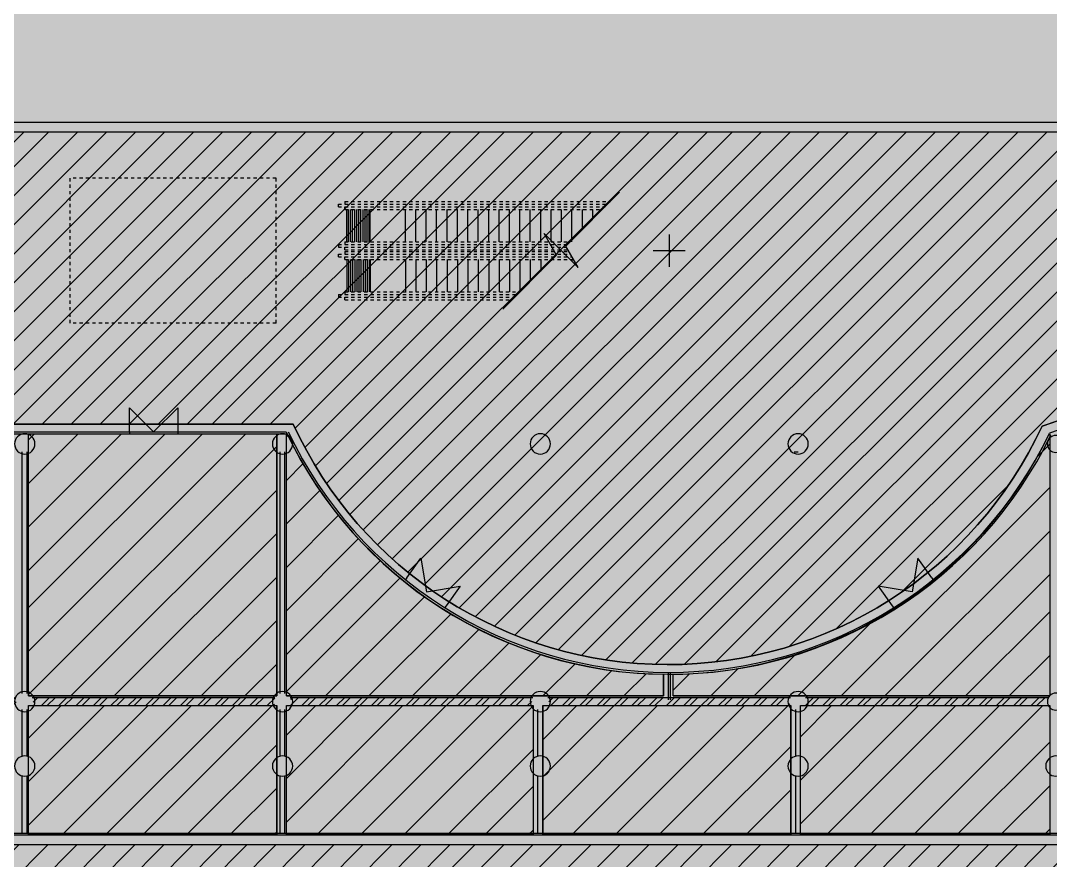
# Model space of a CAD drawing. Header units: metres. Extents: x 183920 to 185578, y 20757 to 21440.
# Drawn here: x 185290.04 to 185322, y 20901.32 to 20927.4 of the extents above; entities that cross this region are included whole.
import ezdxf

# ---------------------------------------------------------------- set-up
doc = ezdxf.new("R2010")
doc.units = ezdxf.units.M
for name, pattern in [('Commercial', [0]), ('Public', [0]), ('Style_13', [0]), ('Style_15', [9.525e-07, 6.35e-07, -3.175e-07]), ('Style_16', [0]), ('Style_23', [0]), ('Style_29', [5e-07, 2.5e-07, -2.5e-07]), ('Wall Style 01', [0])]:
    doc.linetypes.add(name, pattern=pattern)
for name, color, linetype, true_color in [('0_1', 7, 'Continuous', 0x000000), ('brick', 12, 'Continuous', 0xbd0000), ('COLON', 5, 'Continuous', 0x0000ff), ('DRAW', 7, 'Continuous', 0xffffff), ('GKL', 5, 'Continuous', 0x0000ff), ('Glass', 4, 'Continuous', 0x00ffff), ('Import', 7, 'Continuous', 0xff1493), ('WALL', 7, 'Continuous', 0x000000), ('Walls', 7, 'Continuous', 0x68db4c), ('Zoning', 7, 'Continuous', 0x47d2e2)]:
    doc.layers.add(name, color=color, linetype=linetype, true_color=true_color)
pattern_1 = [(45, (0, 0), (-5.303300858899106, 5.303300858899107), []), (45, (1.35, 0), (-5.303300858899106, 5.303300858899107), []), (45, (2.7, 0), (-5.303300858899106, 5.303300858899107), []), (45, (4.050000000000001, 0), (-5.303300858899106, 5.303300858899107), []), (45, (5.399999999999999, 0), (-5.303300858899106, 5.303300858899107), []), (45, (6.75, 0), (-5.303300858899106, 5.303300858899107), []), (45, (8.100000000000001, 0), (-5.303300858899106, 5.303300858899107), []), (45, (9.45, 0), (-5.303300858899106, 5.303300858899107), [])]
pattern_2 = [(45, (-3.600000000000116, 82), (-0.2694076836320746, 0.2694076836320746), []), (45, (-3.420394800000009, 82), (-0.2694076836320746, 0.2694076836320746), [])]

# ---------------------------------------------------------------- blocks, each defined once
blk = doc.blocks.new('AC584E3954')
at = {"layer": 'Glass', "linetype": 'Style_13'}
for points in [[(-0.8850831972660963, -1.234254007406082), (-0.8850831972660963, -1.174254007406082)], [(0.6149168027339037, -1.234254007406082), (0.6149168027339037, -1.984254007406082), (-0.1350831972660962, -1.234254007406082), (-0.8850831972660963, -1.984254007406082), (-0.8850831972660963, -1.234254007406082)], [(0.6149168027339037, -1.234254007406082), (0.6149168027339037, -1.174254007406082)]]:
    blk.add_lwpolyline(points, dxfattribs=at)
blk = doc.blocks.new('AC7174312D')
at = {"layer": 'WALL', "linetype": 'Style_13'}
for points in [[(4.25, -5.749999999999956), (4.25, -6.749999999999956)], [(3.75, -6.249999999999956), (4.75, -6.249999999999956)]]:
    blk.add_lwpolyline(points, dxfattribs=at)

msp = doc.modelspace()

# ---------------------------------------------------------------- hatches: boundary and pattern name
at = {"layer": 'COLON', "transparency": 33554483}
h = msp.add_hatch(color=256, dxfattribs=at)
edge = h.paths.add_edge_path(flags=0)
edge.add_arc((185290.1674337185, 20914.25471666736), 0.3150000000023283, 180, 360)
edge.add_arc((185290.1674337185, 20914.25471666736), 0.3150000000023283, 9.54166404439055e-15, 180)
edge.add_line((185289.8524337185, 20914.25471666736), (185289.8524337185, 20914.25471666736))
h = msp.add_hatch(color=256, dxfattribs=at)
edge = h.paths.add_edge_path(flags=0)
edge.add_arc((185306.1674337185, 20914.25471666736), 0.3150000000023283, 180, 360)
edge.add_arc((185306.1674337185, 20914.25471666736), 0.3150000000023283, 9.54166404439055e-15, 180)
edge.add_line((185305.8524337185, 20914.25471666736), (185305.8524337185, 20914.25471666736))
h = msp.add_hatch(color=256, dxfattribs=at)
edge = h.paths.add_edge_path(flags=0)
edge.add_arc((185314.1674337185, 20914.25471666736), 0.3150000000023283, 180, 360)
edge.add_arc((185314.1674337185, 20914.25471666736), 0.3150000000023283, 9.54166404439055e-15, 180)
edge.add_line((185313.8524337185, 20914.25471666736), (185313.8524337185, 20914.25471666736))
h = msp.add_hatch(color=256, dxfattribs=at)
edge = h.paths.add_edge_path(flags=0)
edge.add_arc((185322.1674337185, 20914.25471666736), 0.2649999999994179, 180, 360)
edge.add_arc((185322.1674337185, 20914.25471666736), 0.2649999999994179, 9.54166404439055e-15, 180)
edge.add_line((185321.9024337185, 20914.25471666736), (185321.9024337185, 20914.25471666736))
h = msp.add_hatch(color=256, dxfattribs=at)
edge = h.paths.add_edge_path(flags=0)
edge.add_arc((185290.1674337185, 20906.25471666736), 0.3150000000023283, 180, 360)
edge.add_arc((185290.1674337185, 20906.25471666736), 0.3150000000023283, 9.54166404439055e-15, 180)
edge.add_line((185289.8524337185, 20906.25471666736), (185289.8524337185, 20906.25471666736))
h = msp.add_hatch(color=256, dxfattribs=at)
edge = h.paths.add_edge_path(flags=0)
edge.add_arc((185298.1674337185, 20906.25471666736), 0.3150000000023283, 180, 360)
edge.add_arc((185298.1674337185, 20906.25471666736), 0.3150000000023283, 9.54166404439055e-15, 180)
edge.add_line((185297.8524337185, 20906.25471666736), (185297.8524337185, 20906.25471666736))
h = msp.add_hatch(color=256, dxfattribs=at)
edge = h.paths.add_edge_path(flags=0)
edge.add_arc((185306.1674337185, 20906.25471666736), 0.3150000000023283, 180, 360)
edge.add_arc((185306.1674337185, 20906.25471666736), 0.3150000000023283, 9.54166404439055e-15, 180)
edge.add_line((185305.8524337185, 20906.25471666736), (185305.8524337185, 20906.25471666736))
h = msp.add_hatch(color=256, dxfattribs=at)
edge = h.paths.add_edge_path(flags=0)
edge.add_arc((185314.1674337185, 20906.25471666736), 0.3150000000023283, 180, 360)
edge.add_arc((185314.1674337185, 20906.25471666736), 0.3150000000023283, 9.54166404439055e-15, 180)
edge.add_line((185313.8524337185, 20906.25471666736), (185313.8524337185, 20906.25471666736))
h = msp.add_hatch(color=256, dxfattribs=at)
edge = h.paths.add_edge_path(flags=0)
edge.add_arc((185322.1674337185, 20906.25471666736), 0.2649999999994179, 180, 360)
edge.add_arc((185322.1674337185, 20906.25471666736), 0.2649999999994179, 9.54166404439055e-15, 180)
edge.add_line((185321.9024337185, 20906.25471666736), (185321.9024337185, 20906.25471666736))
h = msp.add_hatch(color=256, dxfattribs=at)
edge = h.paths.add_edge_path(flags=0)
edge.add_arc((185290.1674337185, 20904.25471666736), 0.3150000000023283, 180, 360)
edge.add_arc((185290.1674337185, 20904.25471666736), 0.3150000000023283, 9.54166404439055e-15, 180)
edge.add_line((185289.8524337185, 20904.25471666736), (185289.8524337185, 20904.25471666736))
h = msp.add_hatch(color=256, dxfattribs=at)
edge = h.paths.add_edge_path(flags=0)
edge.add_arc((185298.1674337185, 20904.25471666736), 0.3150000000023283, 180, 360)
edge.add_arc((185298.1674337185, 20904.25471666736), 0.3150000000023283, 9.54166404439055e-15, 180)
edge.add_line((185297.8524337185, 20904.25471666736), (185297.8524337185, 20904.25471666736))
h = msp.add_hatch(color=256, dxfattribs=at)
edge = h.paths.add_edge_path(flags=0)
edge.add_arc((185306.1674337185, 20904.25471666736), 0.3150000000023283, 180, 360)
edge.add_arc((185306.1674337185, 20904.25471666736), 0.3150000000023283, 9.54166404439055e-15, 180)
edge.add_line((185305.8524337185, 20904.25471666736), (185305.8524337185, 20904.25471666736))
h = msp.add_hatch(color=256, dxfattribs=at)
edge = h.paths.add_edge_path(flags=0)
edge.add_arc((185314.1674337185, 20904.25471666736), 0.3150000000023283, 180, 360)
edge.add_arc((185314.1674337185, 20904.25471666736), 0.3150000000023283, 9.54166404439055e-15, 180)
edge.add_line((185313.8524337185, 20904.25471666736), (185313.8524337185, 20904.25471666736))
h = msp.add_hatch(color=256, dxfattribs=at)
edge = h.paths.add_edge_path(flags=0)
edge.add_arc((185322.1674337185, 20904.25471666736), 0.3150000000023283, 180, 360)
edge.add_arc((185322.1674337185, 20904.25471666736), 0.3150000000023283, 9.54166404439055e-15, 180)
edge.add_line((185321.8524337185, 20904.25471666736), (185321.8524337185, 20904.25471666736))
at = {"layer": 'DRAW'}
h = msp.add_hatch(dxfattribs=at)
h.set_pattern_fill('PATTERN_0', color=256, scale=0.04, style=0, pattern_type=2)
h.set_pattern_definition(pattern_2)
edge = h.paths.add_edge_path(flags=0)
edge.add_line((185281.9337672896, 20906.37971666736), (185274.4011001474, 20906.37971666736))
edge.add_arc((185274.1674337185, 20906.25471666741), 0.2649999999873728, -9.560608305037022e-09, 28.144581299123615, ccw=False)
edge.add_arc((185274.1674337185, 20906.25471666732), 0.2649999999903997, -28.144581298959622, 9.39661504162359e-09, ccw=False)
edge.add_line((185274.4011001474, 20906.12971666736), (185281.9337672896, 20906.12971666736))
edge.add_arc((185282.1674337185, 20906.25471666744), 0.2650000000196705, 180.0000000157156, 208.1445813240536, ccw=False)
edge.add_arc((185282.1674337185, 20906.25471666729), 0.2650000000171301, 151.8554186758087, 179.9999999844221, ccw=False)
edge.add_line((185281.9337672896, 20906.37971666736), (185281.9337672896, 20906.37971666736))
edge = h.paths.add_edge_path(flags=0)
edge.add_arc((185290.1674337185, 20906.25471666729), 0.2650000000171009, 151.8554186758072, 179.9999999844237, ccw=False)
edge.add_line((185289.9337672896, 20906.37971666736), (185282.4011001474, 20906.37971666736))
edge.add_arc((185282.1674337185, 20906.25471666741), 0.2649999999873728, -9.560608305037022e-09, 28.144581299123615, ccw=False)
edge.add_arc((185282.1674337185, 20906.25471666732), 0.2649999999903997, -28.144581298959622, 9.39661504162359e-09, ccw=False)
edge.add_line((185282.4011001474, 20906.12971666736), (185289.9337672896, 20906.12971666736))
edge.add_arc((185290.1674337185, 20906.25471666744), 0.2650000000196705, 180.0000000157156, 208.1445813240536, ccw=False)
edge.add_line((185289.9024337185, 20906.25471666736), (185289.9024337185, 20906.25471666736))
edge = h.paths.add_edge_path(flags=0)
edge.add_line((185297.9337672896, 20906.37971666736), (185290.4011001474, 20906.37971666736))
edge.add_arc((185290.1674337185, 20906.25471666741), 0.2649999999873728, -9.560608305037022e-09, 28.144581299123615, ccw=False)
edge.add_arc((185290.1674337185, 20906.25471666732), 0.2649999999903997, -28.144581298959622, 9.39661504162359e-09, ccw=False)
edge.add_line((185290.4011001474, 20906.12971666736), (185297.9337672896, 20906.12971666736))
edge.add_arc((185298.1674337185, 20906.25471666744), 0.2650000000196705, 180.0000000157156, 208.1445813240536, ccw=False)
edge.add_arc((185298.1674337185, 20906.25471666729), 0.2650000000170863, 151.8554186758064, 179.9999999844244, ccw=False)
edge.add_line((185297.9337672896, 20906.37971666736), (185297.9337672896, 20906.37971666736))
h = msp.add_hatch(dxfattribs=at)
h.set_pattern_fill('PATTERN_0', color=256, scale=0.04, style=0, pattern_type=2)
h.set_pattern_definition(pattern_2)
edge = h.paths.add_edge_path(flags=0)
edge.add_line((185305.9337672896, 20906.37971666736), (185298.4011001474, 20906.37971666736))
edge.add_arc((185298.1674337185, 20906.25471666741), 0.2649999999873439, -9.562086233927403e-09, 28.144581299125207, ccw=False)
edge.add_arc((185298.1674337185, 20906.25471666732), 0.2649999999904361, -28.144581298957576, 9.39451183512574e-09, ccw=False)
edge.add_line((185298.4011001474, 20906.12971666736), (185305.9337672896, 20906.12971666736))
edge.add_arc((185306.1674337185, 20906.25471666744), 0.2650000000196705, 180.0000000157156, 208.1445813240536, ccw=False)
edge.add_arc((185306.1674337185, 20906.25471666729), 0.265000000016657, 151.8554186757831, 179.9999999844478, ccw=False)
edge.add_line((185305.9337672896, 20906.37971666736), (185305.9337672896, 20906.37971666736))
edge = h.paths.add_edge_path(flags=0)
edge.add_line((185313.9337672896, 20906.37971666736), (185306.4011001474, 20906.37971666736))
edge.add_arc((185306.1674337185, 20906.25471666741), 0.2649999999874091, -9.558675628795754e-09, 28.144581299121626, ccw=False)
edge.add_arc((185306.1674337185, 20906.25471666732), 0.2649999999903707, -28.1445812989611, 9.398092970513972e-09, ccw=False)
edge.add_line((185306.4011001474, 20906.12971666736), (185313.9337672896, 20906.12971666736))
edge.add_arc((185314.1674337185, 20906.25471666744), 0.2650000000196705, 180.0000000157156, 208.1445813240536, ccw=False)
edge.add_arc((185314.1674337185, 20906.25471666729), 0.2650000000171009, 151.8554186758072, 179.9999999844237, ccw=False)
edge.add_line((185313.9337672896, 20906.37971666736), (185313.9337672896, 20906.37971666736))
edge = h.paths.add_edge_path(flags=0)
edge.add_line((185321.9337672896, 20906.37971666736), (185314.4011001474, 20906.37971666736))
edge.add_arc((185314.1674337185, 20906.25471666741), 0.2649999999873728, -9.560608305037022e-09, 28.144581299123615, ccw=False)
edge.add_arc((185314.1674337185, 20906.25471666732), 0.2649999999903997, -28.144581298959622, 9.39661504162359e-09, ccw=False)
edge.add_line((185314.4011001474, 20906.12971666736), (185321.9337672896, 20906.12971666736))
edge.add_arc((185322.1674337185, 20906.25471666744), 0.2650000000196705, 180.0000000157156, 208.1445813240536, ccw=False)
edge.add_arc((185322.1674337185, 20906.25471666729), 0.2650000000170937, 151.8554186758067, 179.9999999844241, ccw=False)
edge.add_line((185321.9337672896, 20906.37971666736), (185321.9337672896, 20906.37971666736))
edge = h.paths.add_edge_path(flags=0)
edge.add_line((185329.9337672896, 20906.37971666736), (185322.4011001474, 20906.37971666736))
edge.add_arc((185322.1674337185, 20906.25471666741), 0.2649999999873728, -9.560608305037022e-09, 28.144581299123615, ccw=False)
edge.add_arc((185322.1674337185, 20906.25471666732), 0.2649999999903997, -28.144581298959622, 9.39661504162359e-09, ccw=False)
edge.add_line((185322.4011001474, 20906.12971666736), (185329.9337672896, 20906.12971666736))
edge.add_arc((185330.1674337185, 20906.25471666744), 0.2650000000196705, 180.0000000157156, 208.1445813240536, ccw=False)
edge.add_arc((185330.1674337185, 20906.25471666729), 0.2650000000171082, 151.8554186758076, 179.9999999844233, ccw=False)
edge.add_line((185329.9337672896, 20906.37971666736), (185329.9337672896, 20906.37971666736))
edge = h.paths.add_edge_path(flags=0)
edge.add_arc((185338.1674337185, 20906.25471666729), 0.2650000000171009, 151.8554186758072, 179.9999999844237, ccw=False)
edge.add_line((185337.9337672896, 20906.37971666736), (185330.4011001474, 20906.37971666736))
edge.add_arc((185330.1674337185, 20906.25471666741), 0.2649999999873728, -9.560608305037022e-09, 28.144581299123615, ccw=False)
edge.add_arc((185330.1674337185, 20906.25471666732), 0.2649999999903997, -28.144581298959622, 9.39661504162359e-09, ccw=False)
edge.add_line((185330.4011001474, 20906.12971666736), (185337.9337672896, 20906.12971666736))
edge.add_arc((185338.1674337185, 20906.25471666744), 0.2650000000196705, 180.0000000157156, 208.1445813240536, ccw=False)
edge.add_line((185337.9024337185, 20906.25471666736), (185337.9024337185, 20906.25471666736))
at = {"layer": 'Import'}
h = msp.add_hatch(dxfattribs=at)
h.set_pattern_fill('PATTERN_2', color=256, scale=10, style=0, pattern_type=2)
h.set_pattern_definition([(45, (0, 0), (-3.535533905932737, 3.535533905932738), []), (45, (0.8999999999999999, 0), (-3.535533905932737, 3.535533905932738), []), (45, (1.8, 0), (-3.535533905932737, 3.535533905932738), []), (45, (2.7, 0), (-3.535533905932737, 3.535533905932738), []), (45, (3.6, 0), (-3.535533905932737, 3.535533905932738), []), (45, (4.5, 0), (-3.535533905932737, 3.535533905932738), []), (45, (5.4, 0), (-3.535533905932737, 3.535533905932738), []), (45, (6.3, 0), (-3.535533905932737, 3.535533905932738), [])])
h.paths.add_polyline_path([(185257.8834335, 20888.05941339946), (185257.8834335, 20896.31471689946), (185250.1379336519, 20896.31471678813), (185250.1423239203, 20923.94471642046), (185347.941429, 20923.94471689721), (185347.9414293301, 20901.86008371204), (185348.2414293301, 20901.86008371652), (185348.24142933, 20901.86820521354), (185468.3169524996, 20901.86820489946), (185468.3079999997, 20807.93971689868), (185380.1633545455, 20807.93971666737), (185380.0674337185, 20824.15471666737), (185241.7924339985, 20824.15473289946), (185241.7924338193, 20888.05941339946), (185257.8834335, 20888.05941339946)], flags=0)
edge = h.paths.add_edge_path(flags=0)
edge.add_line((185257.7762423301, 20901.81298621428), (185258.0762423301, 20901.81298621428))
edge.add_line((185258.0762423301, 20901.81298621428), (185258.0762423301, 20901.81505707684))
edge.add_line((185258.0762423301, 20901.81505707684), (185338.5424338301, 20901.81505671292))
edge.add_line((185338.5424338301, 20901.81505671292), (185338.5424338301, 20914.7826030919))
edge.add_arc((185330.1009118301, 20890.42693968785), 25.77707573656637, 70.88400065306824, 108.9213713355269)
edge.add_arc((185310.1341450801, 20920.20205834392), 12.79876240212685, 204.6297943326925, 335.08922305881936, ccw=False)
edge.add_line((185298.4998202723, 20914.86812871432), (185257.7924338301, 20914.86812871428))
edge.add_line((185257.7924338301, 20914.86812871428), (185257.7762423301, 20914.86825571428))
edge.add_line((185257.7762423301, 20914.86825571428), (185257.7762423301, 20901.81298621428))
edge.add_line((185257.7762423301, 20901.81298621428), (185257.7762423301, 20901.81298621428))
at = {"layer": 'Walls', "transparency": 33554483}
for points in [[(185241.7924337185, 20924.01995539997), (185241.7924339992, 20924.24471639946), (185348.2924337177, 20924.24471666737), (185348.2924337185, 20923.94471666736), (185348.241429, 20923.9447169017), (185347.941429, 20923.94471689721), (185250.1423239203, 20923.94471642046), (185249.8423239165, 20923.94471641971), (185241.792434, 20923.94471639946), (185241.7924337185, 20924.01995539997)], [(185258.0762423301, 20906.13058371428), (185258.0762423301, 20906.43058371428), (185266.0490229081, 20906.43058371893), (185266.349022908, 20906.43058371911), (185273.9858443504, 20906.43058372357), (185274.2858443504, 20906.43058372374), (185281.9858443504, 20906.43058372824), (185282.2858443504, 20906.43058372842), (185289.9858443505, 20906.43058373292), (185290.2858443505, 20906.43058373309), (185297.9858443505, 20906.43058373759), (185298.2858443505, 20906.43058373776), (185309.9874337177, 20906.43058374459), (185310.2874337177, 20906.43058374477), (185321.9742424068, 20906.4305837516), (185322.2742424069, 20906.43058375177), (185330.01624235, 20906.43058375629), (185330.31624235, 20906.43058375646), (185338.2424338301, 20906.4305837611), (185338.2424338301, 20906.1305837611), (185330.3162423524, 20906.13058375647), (185330.0162423524, 20906.13058375629), (185322.2742424097, 20906.13058375177), (185321.9742424097, 20906.1305837516), (185314.2423368118, 20906.13058374708), (185313.9423367491, 20906.1305837469), (185310.2874337177, 20906.13058374477), (185309.9874337177, 20906.13058374459), (185306.2424337223, 20906.13058374241), (185305.9424337223, 20906.13058374223), (185298.2858443492, 20906.13058373776), (185297.9858443492, 20906.13058373758), (185290.2858443491, 20906.13058373309), (185289.9858443491, 20906.13058373291), (185282.2858443491, 20906.13058372841), (185281.9858443491, 20906.13058372824), (185274.285844349, 20906.13058372374), (185273.985844349, 20906.13058372357), (185266.3490229028, 20906.13058371911), (185266.0490229028, 20906.13058371893), (185258.0762423301, 20906.13058371428)], [(185305.9424337223, 20906.13058374223), (185305.9424338253, 20902.11505686036), (185306.2424338253, 20902.11505685901), (185306.2424337223, 20906.13058374241), (185305.9424337223, 20906.13058374223)], [(185313.9397417006, 20902.11505682419), (185313.9423367491, 20906.1305837469), (185314.2423368118, 20906.13058374708), (185314.2397417633, 20902.11505682284), (185313.9397417006, 20902.11505682419)], [(185257.7924337171, 20901.81505707813), (185257.7924337185, 20902.11505707813), (185258.0762423301, 20902.11505707684), (185266.0490228329, 20902.11505704079), (185266.3490228329, 20902.11505703943), (185273.9858443308, 20902.11505700489), (185274.2858443309, 20902.11505700354), (185281.9858443309, 20902.11505696871), (185282.2858443309, 20902.11505696736), (185289.9858443309, 20902.11505693253), (185290.2858443309, 20902.11505693117), (185297.9858443309, 20902.11505689635), (185298.2858443309, 20902.11505689499), (185305.9424338253, 20902.11505686036), (185306.2424338253, 20902.11505685901), (185313.9397417006, 20902.11505682419), (185314.2397417633, 20902.11505682284), (185321.9742424473, 20902.11505678786), (185322.2742424473, 20902.1150567865), (185330.0162423843, 20902.11505675148), (185330.3162423843, 20902.11505675012), (185338.2424338301, 20902.11505671428), (185338.5424338301, 20902.11505671292), (185338.5424338301, 20901.81505671292), (185258.0762423301, 20901.81505707684), (185257.7924337171, 20901.81505707813)]]:
    msp.add_hatch(color=256, dxfattribs=at).paths.add_polyline_path(points, flags=0)
h = msp.add_hatch(color=256, dxfattribs=at)
edge = h.paths.add_edge_path(flags=0)
edge.add_arc((185330.10091183, 20890.42693968788), 25.77707573653856, 71.5882569573846, 108.92137133552541, ccw=False)
edge.add_line((185338.2424338301, 20914.88452037465), (185338.2424338301, 20914.56812871429))
edge.add_arc((185330.1009118301, 20890.42693968793), 25.47707573649173, 71.36352173260826, 89.51573435245488)
edge.add_arc((185330.1009118301, 20890.42693968641), 25.47707573801463, 89.51573435264653, 90.19041498928051)
edge.add_arc((185330.10091183, 20890.42693968788), 25.47707573654466, 90.19041498907139, 107.8908345318656)
edge.add_arc((185330.1009118302, 20890.42693968943), 25.47707573512946, 107.8908345333447, 108.6012315631434)
edge.add_arc((185330.1009118206, 20890.4269396996), 25.47707572241727, 108.6012315498854, 108.6364782556115)
edge.add_line((185321.95938983, 20914.56812871429), (185321.7421721175, 20914.81113752062))
edge.add_line((185321.7421721175, 20914.81113752062), (185321.7421721175, 20914.81113752062))
h = msp.add_hatch(color=256, dxfattribs=at)
edge = h.paths.add_edge_path(flags=0)
edge.add_line((185257.7924338301, 20914.56812871428), (185257.7924338301, 20914.86812871428))
edge.add_line((185257.7924338301, 20914.86812871428), (185298.1705849421, 20914.86812871432))
edge.add_arc((185310.1341450799, 20920.20205834453), 13.09876240224346, 204.029608076149, 205.4746426467451)
edge.add_line((185298.3089003301, 20914.56812871432), (185298.2858443875, 20914.56812871432))
edge.add_line((185298.2858443875, 20914.56812871432), (185297.9858443875, 20914.56812871432))
edge.add_line((185297.9858443875, 20914.56812871432), (185290.2858443874, 20914.56812871432))
edge.add_line((185290.2858443874, 20914.56812871432), (185289.9858443874, 20914.56812871432))
edge.add_line((185289.9858443874, 20914.56812871432), (185282.2858443873, 20914.56812871431))
edge.add_line((185282.2858443873, 20914.56812871431), (185281.9858443873, 20914.56812871431))
edge.add_line((185281.9858443873, 20914.56812871431), (185274.2858443872, 20914.5681287143))
edge.add_line((185274.2858443872, 20914.5681287143), (185273.9858443872, 20914.5681287143))
edge.add_line((185273.9858443872, 20914.5681287143), (185266.3490230498, 20914.56812871429))
edge.add_line((185266.3490230498, 20914.56812871429), (185266.0490230498, 20914.56812871429))
edge.add_line((185266.0490230498, 20914.56812871429), (185258.0762423301, 20914.56812871428))
edge.add_line((185258.0762423301, 20914.56812871428), (185257.7924338301, 20914.56812871428))
edge.add_line((185257.7924338301, 20914.56812871428), (185257.7924338301, 20914.56812871428))
h = msp.add_hatch(color=256, dxfattribs=at)
edge = h.paths.add_edge_path(flags=0)
edge.add_arc((185310.1341450799, 20920.20205834453), 13.09876240224346, 204.029608076149, 205.4746426467451)
edge.add_arc((185310.1341450801, 20920.20205834391), 13.09876240214912, 205.4746426439439, 269.3582510031547)
edge.add_arc((185310.1341450799, 20920.20205834341), 13.09876240164486, 269.3582510037651, 270.6705207867582)
edge.add_arc((185310.1341450801, 20920.20205834394), 13.0987624021726, 270.6705207861285, 334.5253573557993)
edge.add_line((185321.95938983, 20914.56812871429), (185321.7421721175, 20914.81113752062))
edge.add_arc((185310.1341450801, 20920.20205834392), 12.79876240212685, 204.6297943326925, 335.08922305881936, ccw=False)
edge.add_line((185298.4998202723, 20914.86812871432), (185298.1705849421, 20914.86812871432))
edge.add_line((185298.1705849421, 20914.86812871432), (185298.1705849421, 20914.86812871432))
h = msp.add_hatch(color=256, dxfattribs=at)
h.paths.add_polyline_path([(185289.9858443309, 20902.11505693253), (185289.9858443491, 20906.13058373291), (185290.2858443491, 20906.13058373309), (185290.2858443309, 20902.11505693117), (185289.9858443309, 20902.11505693253)], flags=0)
h.paths.add_polyline_path([(185289.9858443505, 20906.43058373292), (185289.9858443874, 20914.56812871432), (185290.2858443874, 20914.56812871432), (185290.2858443505, 20906.43058373309), (185289.9858443505, 20906.43058373292)], flags=0)
h = msp.add_hatch(color=256, dxfattribs=at)
h.paths.add_polyline_path([(185297.9858443309, 20902.11505689635), (185297.9858443492, 20906.13058373758), (185298.2858443492, 20906.13058373776), (185298.2858443309, 20902.11505689499), (185297.9858443309, 20902.11505689635)], flags=0)
h.paths.add_polyline_path([(185297.9858443505, 20906.43058373759), (185297.9858443875, 20914.56812871432), (185298.2858443875, 20914.56812871432), (185298.2858443505, 20906.43058373776), (185297.9858443505, 20906.43058373759)], flags=0)
h = msp.add_hatch(color=256, dxfattribs=at)
edge = h.paths.add_edge_path(flags=0)
edge.add_arc((185330.1009118302, 20890.42693968943), 25.47707573512946, 107.8908345333447, 108.60123156314339, ccw=False)
edge.add_line((185322.2742423296, 20914.6720347097), (185322.2742424069, 20906.43058375177))
edge.add_line((185322.2742424069, 20906.43058375177), (185321.9742424068, 20906.4305837516))
edge.add_line((185321.9742424068, 20906.4305837516), (185321.9742423306, 20914.57313257479))
edge.add_line((185321.9742423306, 20914.57313257479), (185321.9742423306, 20914.57313257479))
h.paths.add_polyline_path([(185321.9742424097, 20906.1305837516), (185321.9742424473, 20902.11505678786), (185322.2742424473, 20902.1150567865), (185322.2742424097, 20906.13058375177), (185321.9742424097, 20906.1305837516)], flags=0)
h = msp.add_hatch(color=256, dxfattribs=at)
h.paths.add_polyline_path([(185309.9874337177, 20906.12971666737), (185309.9874337177, 20906.13058374459), (185310.2874337177, 20906.13058374477), (185310.2874337177, 20906.12971666736), (185309.9874337177, 20906.12971666737)], flags=0)
edge = h.paths.add_edge_path(flags=0)
edge.add_line((185309.9874337177, 20906.43058374459), (185309.9874337177, 20907.10411758041))
edge.add_arc((185310.1341450799, 20920.20205834341), 13.09876240164486, 269.3582510037651, 270.6705207867582)
edge.add_line((185310.2874337177, 20907.10419290479), (185310.2874337177, 20906.43058374477))
edge.add_line((185310.2874337177, 20906.43058374477), (185309.9874337177, 20906.43058374459))
edge.add_line((185309.9874337177, 20906.43058374459), (185309.9874337177, 20906.43058374459))
at = {"layer": 'Zoning', "transparency": 33554483}
msp.add_hatch(color=256, dxfattribs=at).paths.add_polyline_path([(185470.6791510411, 20785.11473289946), (185470.3545236201, 21007.58842538163), (185294.7087347909, 21038.08873290022), (185196.0620295411, 21037.43473289946), (185196.1293761994, 20809.89394665194), (185470.6791510411, 20785.11473289946)], flags=0)
at = {"layer": 'Zoning'}
h = msp.add_hatch(dxfattribs=at)
h.set_pattern_fill('PATTERN_1', color=256, scale=15, style=0, pattern_type=2)
h.set_pattern_definition(pattern_1)
h.paths.add_polyline_path([(185290.2858443874, 20914.56812871432), (185297.9858443875, 20914.56812871432), (185297.9858443505, 20906.43058373759), (185290.2858443505, 20906.43058373309), (185290.2858443874, 20914.56812871432)], flags=0)
h = msp.add_hatch(dxfattribs=at)
h.set_pattern_fill('PATTERN_1', color=256, scale=15, style=0, pattern_type=2)
h.set_pattern_definition(pattern_1)
edge = h.paths.add_edge_path(flags=0)
edge.add_line((185298.2858443875, 20914.56812871432), (185298.3089003301, 20914.56812871432))
edge.add_arc((185310.1341450801, 20920.20205834391), 13.09876240214912, 205.4746426439439, 269.3582510031547)
edge.add_line((185309.9874337177, 20907.10411758041), (185309.9874337177, 20906.43058374459))
edge.add_line((185309.9874337177, 20906.43058374459), (185298.2858443505, 20906.43058373776))
edge.add_line((185298.2858443505, 20906.43058373776), (185298.2858443875, 20914.56812871432))
edge.add_line((185298.2858443875, 20914.56812871432), (185298.2858443875, 20914.56812871432))
h = msp.add_hatch(dxfattribs=at)
h.set_pattern_fill('PATTERN_1', color=256, scale=15, style=0, pattern_type=2)
h.set_pattern_definition(pattern_1)
edge = h.paths.add_edge_path(flags=0)
edge.add_line((185310.2874337177, 20906.43058374477), (185310.2874337177, 20907.10419290479))
edge.add_arc((185310.1341450801, 20920.20205834394), 13.0987624021726, 270.6705207861285, 334.5253573557993)
edge.add_arc((185330.1009118206, 20890.4269396996), 25.47707572241727, 108.60123154988531, 108.63647825561151, ccw=False)
edge.add_line((185321.9742423306, 20914.57313257479), (185321.9742424068, 20906.4305837516))
edge.add_line((185321.9742424068, 20906.4305837516), (185310.2874337177, 20906.43058374477))
edge.add_line((185310.2874337177, 20906.43058374477), (185310.2874337177, 20906.43058374477))
h = msp.add_hatch(dxfattribs=at)
h.set_pattern_fill('PATTERN_1', color=256, scale=15, style=0, pattern_type=2)
h.set_pattern_definition(pattern_1)
h.paths.add_polyline_path([(185290.2858443491, 20906.13058373309), (185297.9858443492, 20906.13058373758), (185297.9858443309, 20902.11505689635), (185290.2858443309, 20902.11505693117), (185290.2858443491, 20906.13058373309)], flags=0)
h = msp.add_hatch(dxfattribs=at)
h.set_pattern_fill('PATTERN_1', color=256, scale=15, style=0, pattern_type=2)
h.set_pattern_definition(pattern_1)
h.paths.add_polyline_path([(185298.2858443492, 20906.13058373776), (185305.9424337223, 20906.13058374223), (185305.9424338253, 20902.11505686036), (185298.2858443309, 20902.11505689499), (185298.2858443492, 20906.13058373776)], flags=0)
h = msp.add_hatch(dxfattribs=at)
h.set_pattern_fill('PATTERN_1', color=256, scale=15, style=0, pattern_type=2)
h.set_pattern_definition(pattern_1)
h.paths.add_polyline_path([(185306.2424337223, 20906.13058374241), (185309.9874337177, 20906.13058374459), (185309.9874337177, 20906.12971666737), (185310.2874337177, 20906.12971666736), (185310.2874337177, 20906.13058374477), (185313.9423367491, 20906.1305837469), (185313.9397417006, 20902.11505682419), (185306.2424338253, 20902.11505685901), (185306.2424337223, 20906.13058374241)], flags=0)
h = msp.add_hatch(dxfattribs=at)
h.set_pattern_fill('PATTERN_1', color=256, scale=15, style=0, pattern_type=2)
h.set_pattern_definition(pattern_1)
h.paths.add_polyline_path([(185314.2397417633, 20902.11505682284), (185314.2423368118, 20906.13058374708), (185321.9742424097, 20906.1305837516), (185321.9742424473, 20902.11505678786), (185314.2397417633, 20902.11505682284)], flags=0)

# ---------------------------------------------------------------- linework, layer by layer
at = {"layer": '0_1', "linetype": 'Style_29'}
for points in [[(185299.8999609626, 20921.70188202169), (185308.2630585862, 20921.70188202169)], [(185299.8999609626, 20921.61904737602), (185308.1802239405, 20921.61904737602)], [(185300.1020414291, 20921.78471666736), (185308.3458932318, 20921.78471666736)], [(185300.1020414291, 20921.53621273035), (185308.0973892948, 20921.53621273035)], [(185299.8999609626, 20920.45038595848), (185307.0115625231, 20920.45038595857)], [(185299.8999609626, 20920.36755131281), (185306.9738191331, 20920.36755131291)], [(185300.1020414291, 20920.53322060416), (185307.0943971687, 20920.53322060424)], [(185300.1020414291, 20920.28471666715), (185307.0216437381, 20920.28471666724)], [(185299.8999609626, 20920.1418820217), (185307.1041093591, 20920.1418820217)], [(185299.8999609626, 20920.05904737602), (185307.1519339641, 20920.05904737603)], [(185300.1020414291, 20920.22471666737), (185307.0562847542, 20920.22471666737)], [(185300.1020414291, 20919.97621273036), (185307.1997585691, 20919.97621273036)], [(185300.1020414291, 20918.97322060416), (185305.5343971687, 20918.97322060423)], [(185299.8999609626, 20918.89038595849), (185305.4515625231, 20918.89038595856)], [(185299.8999609626, 20918.80755131282), (185305.3687278774, 20918.80755131289)], [(185300.1020414291, 20918.72471666715), (185305.2858932317, 20918.72471666722)]]:
    msp.add_lwpolyline(points, dxfattribs=at)
at = {"layer": '0_1', "linetype": 'Style_13'}
for points in [[(185299.8999609626, 20921.61904737599), (185299.8999609626, 20921.70188202166)], [(185300.1020414291, 20921.78471666733), (185300.1020414291, 20921.70188202166)], [(185300.1020414291, 20921.53621273032), (185300.1020414291, 20921.61904737599)], [(185300.1610611141, 20920.53322060418), (185300.1610611141, 20921.53621273032)], [(185300.2132005153, 20920.53322060419), (185300.2132005153, 20921.53621273032)], [(185300.2779150822, 20920.53322060419), (185300.2779150821, 20921.53621273032)], [(185300.3426296491, 20920.53322060419), (185300.3426296491, 20921.53621273032)], [(185300.407344216, 20920.53322060419), (185300.407344216, 20921.53621273032)], [(185300.472058783, 20920.53322060419), (185300.472058783, 20921.53621273032)], [(185300.5367733499, 20920.53322060419), (185300.5367733499, 20921.53621273032)], [(185300.6014879168, 20920.53322060419), (185300.6014879168, 20921.53621273032)], [(185300.6662024838, 20920.53322060419), (185300.6662024838, 20921.53621273032)], [(185300.7309170507, 20920.53322060419), (185300.7309170506, 20921.53621273032)], [(185300.7956316176, 20920.53322060419), (185300.7956316176, 20921.53621273032)], [(185300.8603461845, 20920.53322060419), (185300.8603461845, 20921.53621273032)], [(185300.8883028775, 20920.53322060419), (185300.8883028775, 20921.53621273032)], [(185299.8999609626, 20920.45038595851), (185299.8999609626, 20920.36755131284)], [(185300.1020414291, 20920.53322060418), (185300.1020414291, 20920.45038595852)], [(185300.1020414291, 20920.28471666717), (185300.1020414291, 20920.36755131284)], [(185299.8999609626, 20920.059047376), (185299.8999609626, 20920.14188202166)], [(185300.1020414291, 20920.22471666734), (185300.1020414291, 20920.14188202167)], [(185300.1020414291, 20919.97621273033), (185300.1020414291, 20920.059047376)], [(185300.1610611141, 20919.97621273033), (185300.1610611141, 20918.97322060419)], [(185300.2132005153, 20919.97621273033), (185300.2132005153, 20918.97322060419)], [(185300.2779150822, 20919.97621273033), (185300.2779150822, 20918.97322060419)], [(185300.3426296491, 20919.97621273033), (185300.3426296491, 20918.9732206042)], [(185300.407344216, 20919.97621273033), (185300.407344216, 20918.9732206042)], [(185300.472058783, 20919.97621273033), (185300.472058783, 20918.9732206042)], [(185300.5367733499, 20919.97621273033), (185300.5367733499, 20918.9732206042)], [(185300.6014879168, 20919.97621273033), (185300.6014879168, 20918.9732206042)], [(185300.6662024838, 20919.97621273033), (185300.6662024838, 20918.9732206042)], [(185300.7309170507, 20919.97621273033), (185300.7309170507, 20918.9732206042)], [(185300.7956316176, 20919.97621273033), (185300.7956316176, 20918.9732206042)], [(185300.8603461845, 20919.97621273033), (185300.8603461845, 20918.9732206042)], [(185300.8883028775, 20919.97621273033), (185300.8883028775, 20918.9732206042)], [(185300.1020414291, 20918.97322060419), (185300.1020414291, 20918.89038595852)], [(185299.8999609626, 20918.89038595852), (185299.8999609626, 20918.80755131285)], [(185300.1020414291, 20918.72471666718), (185300.1020414291, 20918.80755131285)]]:
    msp.add_lwpolyline(points, dxfattribs=at)
at = {"layer": 'brick', "linetype": 'Style_13'}
for points in [[(185290.4011001474, 20906.37971666736), (185297.9337672896, 20906.37971666736)], [(185298.4011001474, 20906.37971666736), (185305.9337672896, 20906.37971666736)], [(185306.4011001474, 20906.37971666736), (185313.9337672896, 20906.37971666736)], [(185314.4011001474, 20906.37971666736), (185321.9337672896, 20906.37971666736)], [(185290.4011001474, 20906.12971666736), (185297.9337672896, 20906.12971666736)], [(185298.4011001474, 20906.12971666736), (185305.9337672896, 20906.12971666736)], [(185306.4011001474, 20906.12971666736), (185313.9337672896, 20906.12971666736)], [(185314.4011001474, 20906.12971666736), (185321.9337672896, 20906.12971666736)]]:
    msp.add_lwpolyline(points, dxfattribs=at)
at = {"layer": 'COLON', "linetype": 'Style_16'}
for points in [[(185289.8524337185, 20914.25471666736, 0.9999999999999999), (185290.4824337185, 20914.25471666736, 0.9999999999999999), (185289.8524337185, 20914.25471666736)], [(185305.8524337185, 20914.25471666736, 0.9999999999999999), (185306.4824337185, 20914.25471666736, 0.9999999999999999), (185305.8524337185, 20914.25471666736)], [(185313.8524337185, 20914.25471666736, 0.9999999999999999), (185314.4824337185, 20914.25471666736, 0.9999999999999999), (185313.8524337185, 20914.25471666736)], [(185321.9024337185, 20914.25471666736, 0.9999999999999999), (185322.4324337185, 20914.25471666736, 0.9999999999999999), (185321.9024337185, 20914.25471666736)], [(185289.8524337185, 20906.25471666736, 0.9999999999999999), (185290.4824337185, 20906.25471666736, 0.9999999999999999), (185289.8524337185, 20906.25471666736)], [(185297.8524337185, 20906.25471666736, 0.9999999999999999), (185298.4824337185, 20906.25471666736, 0.9999999999999999), (185297.8524337185, 20906.25471666736)], [(185305.8524337185, 20906.25471666736, 0.9999999999999999), (185306.4824337185, 20906.25471666736, 0.9999999999999999), (185305.8524337185, 20906.25471666736)], [(185313.8524337185, 20906.25471666736, 0.9999999999999999), (185314.4824337185, 20906.25471666736, 0.9999999999999999), (185313.8524337185, 20906.25471666736)], [(185321.9024337185, 20906.25471666736, 0.9999999999999999), (185322.4324337185, 20906.25471666736, 0.9999999999999999), (185321.9024337185, 20906.25471666736)], [(185289.8524337185, 20904.25471666736, 0.9999999999999999), (185290.4824337185, 20904.25471666736, 0.9999999999999999), (185289.8524337185, 20904.25471666736)], [(185297.8524337185, 20904.25471666736, 0.9999999999999999), (185298.4824337185, 20904.25471666736, 0.9999999999999999), (185297.8524337185, 20904.25471666736)], [(185305.8524337185, 20904.25471666736, 0.9999999999999999), (185306.4824337185, 20904.25471666736, 0.9999999999999999), (185305.8524337185, 20904.25471666736)], [(185313.8524337185, 20904.25471666736, 0.9999999999999999), (185314.4824337185, 20904.25471666736, 0.9999999999999999), (185313.8524337185, 20904.25471666736)], [(185321.8524337185, 20904.25471666736, 0.9999999999999999), (185322.4824337185, 20904.25471666736, 0.9999999999999999), (185321.8524337185, 20904.25471666736)]]:
    msp.add_lwpolyline(points, format="xyb", close=True, dxfattribs=at)
at = {"layer": 'COLON', "linetype": 'Style_23'}
msp.add_lwpolyline([(185297.8524337185, 20914.25471666736, 0.9999999999999999), (185298.4824337185, 20914.25471666736, 0.9999999999999999), (185297.8524337185, 20914.25471666736)], format="xyb", close=True, dxfattribs=at)
at = {"layer": 'GKL', "linetype": 'Style_13'}
for points in [[(185290.0924337185, 20906.50471666736), (185290.0924337185, 20914.00471666736)], [(185290.2424337185, 20906.50471666736), (185290.2424337185, 20914.00471666736)], [(185298.0924337185, 20906.50471666736), (185298.0924337185, 20914.00471666736)], [(185298.2424337185, 20906.50471666736), (185298.2424337185, 20914.00471666736)], [(185298.0924337185, 20904.56065783818), (185298.0924337185, 20906.00471666736)], [(185298.2424337185, 20904.56065783818), (185298.2424337185, 20906.00471666736)], [(185306.0924337185, 20904.56065783818), (185306.0924337185, 20906.00471666736)], [(185306.2424337185, 20904.56065783818), (185306.2424337185, 20906.00471666736)], [(185314.0924337185, 20904.56065783818), (185314.0924337185, 20906.00471666736)], [(185314.2424337185, 20904.56065783818), (185314.2424337185, 20906.00471666736)], [(185290.0924337185, 20902.17505707813), (185290.0924337185, 20903.94877549655)], [(185290.2424337185, 20902.17505707813), (185290.2424337185, 20903.94877549655)], [(185298.0924337185, 20902.17505707813), (185298.0924337185, 20903.94877549655)], [(185298.2424337185, 20902.17505707813), (185298.2424337185, 20903.94877549655)], [(185306.0924337185, 20902.17505707813), (185306.0924337185, 20903.94877549655)], [(185306.2424337185, 20902.17505707813), (185306.2424337185, 20903.94877549655)], [(185314.0924337185, 20902.17505707813), (185314.0924337185, 20903.94877549655)], [(185314.2424337185, 20902.17505707813), (185314.2424337185, 20903.94877549655)]]:
    msp.add_lwpolyline(points, dxfattribs=at)
at = {"layer": 'GKL', "linetype": 'Style_16'}
for points in [[(185290.0924337185, 20904.56065783818), (185290.0924337185, 20906.00471666736)], [(185290.2424337185, 20904.56065783818), (185290.2424337185, 20906.00471666736)]]:
    msp.add_lwpolyline(points, dxfattribs=at)
at = {"layer": 'Glass', "linetype": 'Style_13'}
for points in [[(185338.4924337178, 20914.54104362298, 0.1773953731359638), (185321.9685965955, 20914.58725941407)], [(185298.2795628985, 20914.62971666743, 0.6304563076900117), (185322.0120471917, 20914.53919138082)], [(185298.3459747573, 20914.62971666744, 0.6303496543837497), (185321.9685965955, 20914.58725941407)]]:
    msp.add_lwpolyline(points, format="xyb", dxfattribs=at)
for points in [[(185257.7924337185, 20914.62971666736), (185298.2795628985, 20914.62971666736)], [(185257.8524337185, 20914.56971666736), (185298.3081389405, 20914.56971666736)], [(185310.1374337177, 20907.17324121396), (185310.1374337177, 20906.31471666737)], [(185310.1974337177, 20907.17324121396), (185310.1974337177, 20906.31471666737)], [(185266.2324337185, 20902.17505707813), (185338.0924337185, 20902.17505707813)], [(185266.2324337185, 20902.11505707813), (185338.0924337185, 20902.11505707814)]]:
    msp.add_lwpolyline(points, dxfattribs=at)
at = {"layer": 'Import', "linetype": 'Public'}
msp.add_lwpolyline([(185257.8834335, 20888.05941339946), (185257.8834335, 20896.31471689946), (185250.1379336519, 20896.31471678813), (185250.1423239203, 20923.94471642046), (185347.941429, 20923.94471689721), (185347.9414293301, 20901.86008371204), (185348.2414293301, 20901.86008371652), (185348.24142933, 20901.86820521354), (185468.3169524996, 20901.86820489946), (185468.3079999997, 20807.93971689868), (185380.1633545455, 20807.93971666737), (185380.0674337185, 20824.15471666737), (185241.7924339985, 20824.15473289946), (185241.7924338193, 20888.05941339946), (185257.8834335, 20888.05941339946)], close=True, dxfattribs=at)
msp.add_lwpolyline([(185257.7762423301, 20901.81298621428), (185258.0762423301, 20901.81298621428), (185258.0762423301, 20901.81505707684), (185338.5424338301, 20901.81505671292), (185338.5424338301, 20914.7826030919, 0.1675102402890436), (185321.7421721175, 20914.81113752062, -0.6398921029215919), (185298.4998202723, 20914.86812871432), (185257.7924338301, 20914.86812871428), (185257.7762423301, 20914.86825571428), (185257.7762423301, 20901.81298621428)], format="xyb", close=True, dxfattribs=at)
at = {"layer": 'WALL', "linetype": 'Style_15'}
for points in [[(185291.5674337185, 20922.50467254972), (185291.5674337185, 20918.00467254972)], [(185297.9674337185, 20922.50467254972), (185291.5674337185, 20922.50467254972)], [(185297.9674337185, 20918.00471666736), (185297.9674337185, 20922.50471666736)], [(185297.9674337185, 20918.00467254972), (185291.5674337185, 20918.00467254972)]]:
    msp.add_lwpolyline(points, dxfattribs=at)
at = {"layer": 'WALL', "linetype": 'Style_13'}
for points in [[(185305.0030505192, 20918.44187395475), (185306.6744718755, 20920.11329531105), (185306.288101545, 20920.78250835404), (185307.3436849185, 20919.72692498054), (185306.957314588, 20920.39613802353), (185308.6287359443, 20922.06755937983)], [(185301.9819609623, 20920.53322060418), (185301.9819609623, 20921.53621273035)], [(185302.3041224125, 20920.53322060418), (185302.3041224125, 20921.53621273035)], [(185302.6271498882, 20920.53322060419), (185302.6271498882, 20921.53621273035)], [(185302.9501773638, 20920.53322060419), (185302.9501773638, 20921.53621273035)], [(185303.2732048394, 20920.5332206042), (185303.2732048394, 20921.53621273035)], [(185303.596232315, 20920.5332206042), (185303.596232315, 20921.53621273035)], [(185303.9192597906, 20920.5332206042), (185303.9192597906, 20921.53621273035)], [(185304.2422872662, 20920.53322060421), (185304.2422872662, 20921.53621273035)], [(185304.5653147419, 20920.53322060421), (185304.5653147419, 20921.53621273035)], [(185304.8883422175, 20920.53322060422), (185304.8883422175, 20921.53621273035)], [(185305.2113696931, 20920.53322060422), (185305.2113696931, 20921.53621273035)], [(185305.5343971687, 20920.53322060423), (185305.5343971687, 20921.53621273035)], [(185305.8574246443, 20920.53322060423), (185305.8574246443, 20921.53621273035)], [(185306.1804521199, 20920.53322060423), (185306.1804521199, 20921.53621273035)], [(185306.5034795956, 20920.53322060424), (185306.5034795956, 20921.53621273035)], [(185306.8265070712, 20920.53322060424), (185306.8265070712, 20921.53621273035)], [(185307.1495345468, 20920.53322060425), (185307.1495345468, 20921.53621273035)], [(185307.4725620224, 20920.91138545793), (185307.4725620224, 20921.53621273035)], [(185307.795589498, 20921.23441293354), (185307.795589498, 20921.53621273035)], [(185301.9819609623, 20919.97621273036), (185301.9819609623, 20918.97322060418)], [(185302.3041224125, 20919.97621273036), (185302.3041224125, 20918.97322060419)], [(185302.6271498882, 20919.97621273036), (185302.6271498882, 20918.9732206042)], [(185302.9501773638, 20919.97621273036), (185302.9501773638, 20918.9732206042)], [(185303.2732048394, 20919.97621273036), (185303.2732048394, 20918.9732206042)], [(185303.596232315, 20919.97621273036), (185303.596232315, 20918.97322060421)], [(185303.9192597906, 20919.97621273036), (185303.9192597906, 20918.97322060421)], [(185304.2422872662, 20919.97621273036), (185304.2422872662, 20918.97322060422)], [(185304.5653147419, 20919.97621273036), (185304.5653147419, 20918.97322060422)], [(185304.8883422175, 20919.97621273036), (185304.8883422175, 20918.97322060422)], [(185305.2113696931, 20919.97621273036), (185305.2113696931, 20918.97322060423)], [(185305.5343971687, 20919.97621273036), (185305.5343971687, 20918.97322060423)], [(185305.8574246443, 20919.97621273036), (185305.8574246443, 20919.29624807985)], [(185306.1804521199, 20919.97621273036), (185306.1804521199, 20919.61927555547)], [(185306.5034795956, 20919.97621273036), (185306.5034795956, 20919.94230303108)], [(185307.1495345468, 20919.97621273036), (185307.1495345468, 20919.92107535227)]]:
    msp.add_lwpolyline(points, dxfattribs=at)
at = {"layer": 'WALL', "linetype": 'Style_16'}
msp.add_lwpolyline([(185314.0424337186, 20914.00471666722), (185314.1674337185, 20914.00471666722)], dxfattribs=at)
at = {"layer": 'Walls', "linetype": 'Wall Style 01'}
for points in [[(185241.7924337185, 20924.01995539997), (185241.7924339992, 20924.24471639946), (185348.2924337177, 20924.24471666737), (185348.2924337185, 20923.94471666736), (185348.241429, 20923.9447169017)], [(185250.1423239203, 20923.94471642046), (185347.941429, 20923.94471689721)], [(185257.7924338301, 20914.86812871428), (185298.1705849421, 20914.86812871432)], [(185290.2858443874, 20914.56812871432), (185297.9858443875, 20914.56812871432)], [(185290.2858443505, 20906.43058373309), (185290.2858443874, 20914.56812871432)], [(185297.9858443505, 20906.43058373759), (185297.9858443875, 20914.56812871432)], [(185298.2858443505, 20906.43058373776), (185298.2858443875, 20914.56812871432)], [(185298.2858443875, 20914.56812871432), (185298.3089003301, 20914.56812871432)], [(185321.9742423306, 20914.57313257479), (185321.9742424068, 20906.4305837516)], [(185309.9874337177, 20906.43058374459), (185309.9874337177, 20907.10411758041)], [(185310.2874337177, 20906.43058374477), (185310.2874337177, 20907.10419290479)], [(185290.2858443505, 20906.43058373309), (185297.9858443505, 20906.43058373759)], [(185298.2858443505, 20906.43058373776), (185309.9874337177, 20906.43058374459)], [(185310.2874337177, 20906.43058374477), (185321.9742424068, 20906.4305837516)], [(185290.2858443491, 20906.13058373309), (185297.9858443492, 20906.13058373758)], [(185290.2858443309, 20902.11505693117), (185290.2858443491, 20906.13058373309)], [(185297.9858443309, 20902.11505689635), (185297.9858443492, 20906.13058373758)], [(185298.2858443492, 20906.13058373776), (185305.9424337223, 20906.13058374223)], [(185298.2858443309, 20902.11505689499), (185298.2858443492, 20906.13058373776)], [(185305.9424337223, 20906.13058374223), (185305.9424338253, 20902.11505686036)], [(185306.2424337223, 20906.13058374241), (185309.9874337177, 20906.13058374459)], [(185306.2424337223, 20906.13058374241), (185306.2424338253, 20902.11505685901)], [(185309.9874337177, 20906.13058374459), (185309.9874337177, 20906.12971666737), (185310.2874337177, 20906.12971666736), (185310.2874337177, 20906.13058374477)], [(185310.2874337177, 20906.13058374477), (185313.9423367491, 20906.1305837469)], [(185313.9397417006, 20902.11505682419), (185313.9423367491, 20906.1305837469)], [(185314.2397417633, 20902.11505682284), (185314.2423368118, 20906.13058374708)], [(185314.2423368118, 20906.13058374708), (185321.9742424097, 20906.1305837516)], [(185321.9742424097, 20906.1305837516), (185321.9742424473, 20902.11505678786)], [(185258.0762423301, 20901.81505707684), (185338.5424338301, 20901.81505671292), (185338.5424338301, 20902.11505671292)], [(185290.2858443309, 20902.11505693117), (185297.9858443309, 20902.11505689635)], [(185298.2858443309, 20902.11505689499), (185305.9424338253, 20902.11505686036)], [(185306.2424338253, 20902.11505685901), (185313.9397417006, 20902.11505682419)], [(185314.2397417633, 20902.11505682284), (185321.9742424473, 20902.11505678786)]]:
    msp.add_lwpolyline(points, dxfattribs=at)
for points in [[(185321.7421721175, 20914.81113752062, -0.1643527332980933), (185338.2424338301, 20914.88452037465)], [(185298.1705849421, 20914.86812871432), (185298.4998202723, 20914.86812871432, 0.6398921029215919), (185321.7421721175, 20914.81113752062)], [(185298.3089003301, 20914.56812871432, 0.2861958541339173), (185309.9874337177, 20907.10411758041)], [(185310.2874337177, 20907.10419290479, 0.2860600356091867), (185321.95938983, 20914.56812871429)], [(185321.95938983, 20914.56812871429, -0.0001537927675632206), (185321.9742423306, 20914.57313257479)]]:
    msp.add_lwpolyline(points, format="xyb", dxfattribs=at)
at = {"layer": 'Zoning', "linetype": 'Commercial'}
for points in [[(185290.2858443874, 20914.56812871432), (185297.9858443875, 20914.56812871432), (185297.9858443505, 20906.43058373759), (185290.2858443505, 20906.43058373309), (185290.2858443874, 20914.56812871432)], [(185290.2858443491, 20906.13058373309), (185297.9858443492, 20906.13058373758), (185297.9858443309, 20902.11505689635), (185290.2858443309, 20902.11505693117), (185290.2858443491, 20906.13058373309)], [(185298.2858443492, 20906.13058373776), (185305.9424337223, 20906.13058374223), (185305.9424338253, 20902.11505686036), (185298.2858443309, 20902.11505689499), (185298.2858443492, 20906.13058373776)], [(185306.2424337223, 20906.13058374241), (185309.9874337177, 20906.13058374459), (185309.9874337177, 20906.12971666737), (185310.2874337177, 20906.12971666736), (185310.2874337177, 20906.13058374477), (185313.9423367491, 20906.1305837469), (185313.9397417006, 20902.11505682419), (185306.2424338253, 20902.11505685901), (185306.2424337223, 20906.13058374241)], [(185314.2397417633, 20902.11505682284), (185314.2423368118, 20906.13058374708), (185321.9742424097, 20906.1305837516), (185321.9742424473, 20902.11505678786), (185314.2397417633, 20902.11505682284)]]:
    msp.add_lwpolyline(points, close=True, dxfattribs=at)
for points in [[(185298.2858443875, 20914.56812871432), (185298.3089003301, 20914.56812871432, 0.2861958541339173), (185309.9874337177, 20907.10411758041), (185309.9874337177, 20906.43058374459), (185298.2858443505, 20906.43058373776), (185298.2858443875, 20914.56812871432)], [(185310.2874337177, 20906.43058374477), (185310.2874337177, 20907.10419290479, 0.2860600356091867), (185321.95938983, 20914.56812871429, -0.0001537927675632206), (185321.9742423306, 20914.57313257479), (185321.9742424068, 20906.4305837516), (185310.2874337177, 20906.43058374477)]]:
    msp.add_lwpolyline(points, format="xyb", close=True, dxfattribs=at)

# ---------------------------------------------------------------- block references
at = {"layer": 'Glass'}
for p, rotation in [((185294.0323505212, 20913.39546265996), 180), ((185301.8075533627, 20908.73328423535), 144.5794065175822)]:
    msp.add_blockref('AC584E3954', p, dxfattribs=dict(at, rotation=rotation))
at = {"layer": 'Glass', "xscale": -1, "rotation": 215.4205934824179}
msp.add_blockref('AC584E3954', (185318.5276327045, 20908.73328423535), dxfattribs=at)
at = {"layer": 'WALL'}
msp.add_blockref('AC7174312D', (185305.9174337185, 20926.50471666736), dxfattribs=at)

doc.saveas('drawing.dxf')
